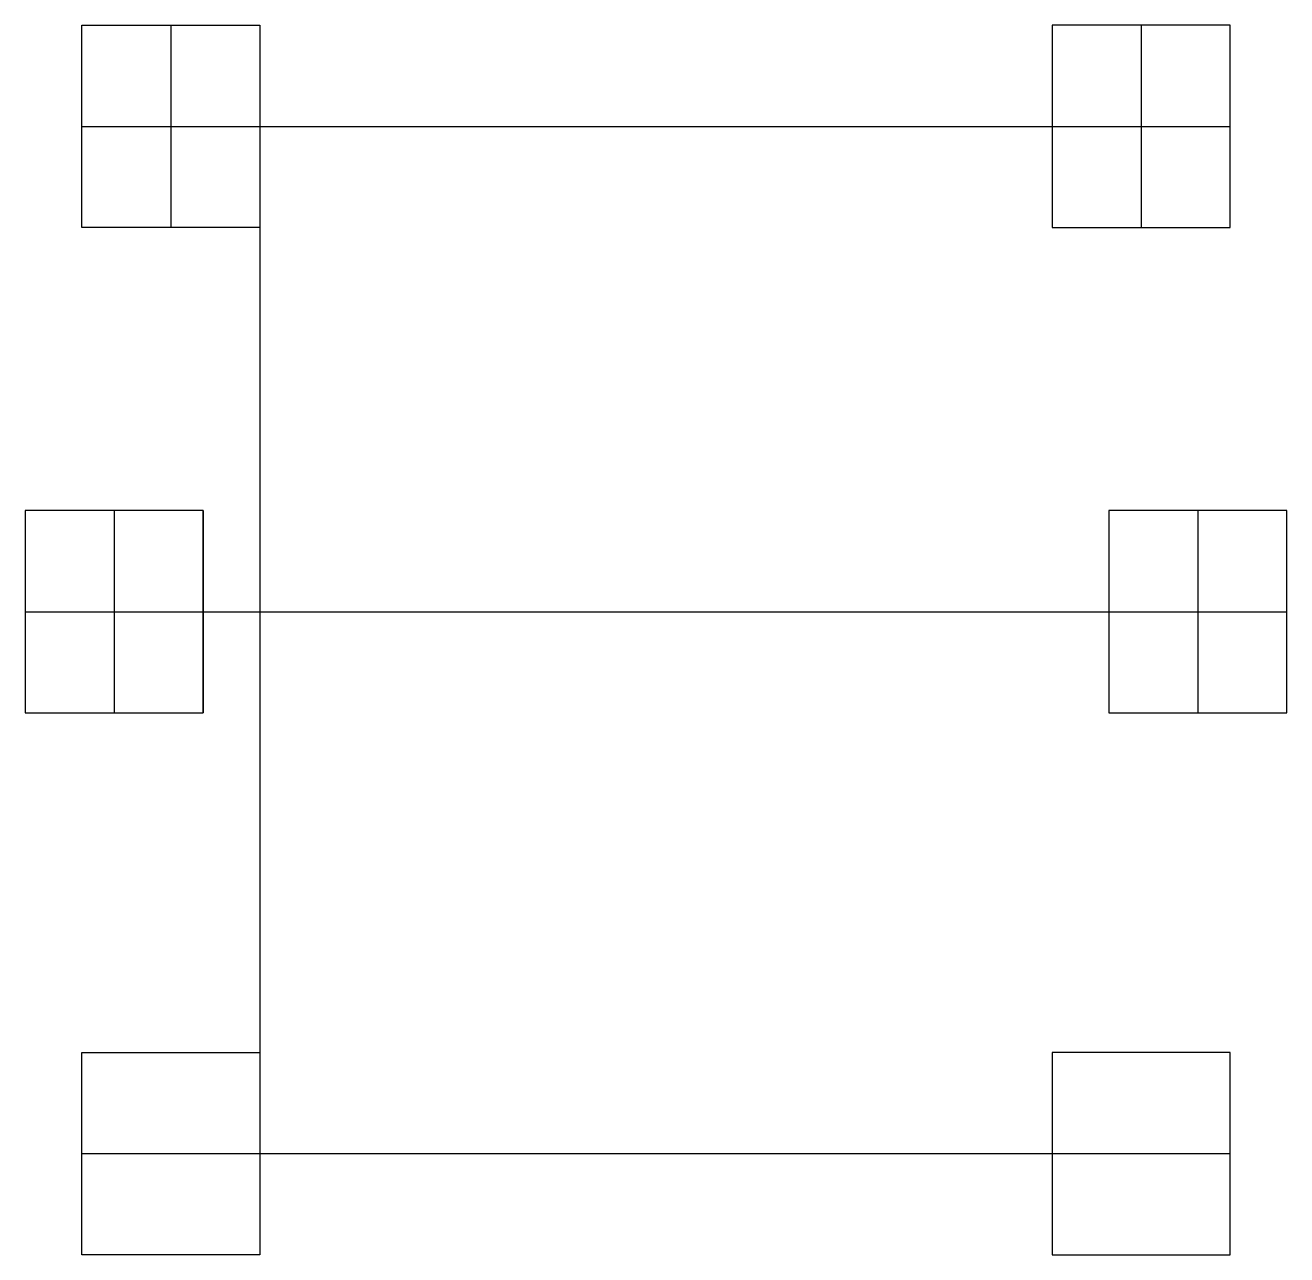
# Model space of a CAD drawing. Header units: millimetres. Extents: x -377 to 403, y -394 to 366.
import ezdxf

# ---------------------------------------------------------------- set-up
doc = ezdxf.new("R2010")
doc.units = ezdxf.units.MM
doc.layers.get('0').update_dxf_attribs({"linetype": 'CONTINUOUS'})

msp = doc.modelspace()

# ---------------------------------------------------------------- linework, layer by layer
for p, q in [((-341.58, 366.16), (-231.58, 366.16)), ((-341.58, 241.16), (-341.58, 366.16)), ((-286.58, 366.16), (-286.58, 241.16)), ((-231.58, 366.16), (-231.58, 241.16)), ((313.42, 366.16), (313.42, 241.16)), ((-341.58, 303.66), (368.42, 303.66)), ((-231.58, 241.16), (-341.58, 241.16)), ((-231.58, 241.16), (-231.58, -268.84)), ((-321.58, 66.16), (-321.58, -58.84)), ((-266.58, 66.16), (-266.58, -58.84)), ((348.42, 66.16), (348.42, -58.84)), ((-376.58, 3.66), (403.42, 3.66)), ((-341.58, -393.84), (-341.58, -268.84)), ((-341.58, -268.84), (-231.58, -268.84)), ((-231.58, -268.84), (-231.58, -393.84)), ((-341.58, -331.34), (368.42, -331.34)), ((-231.58, -393.84), (-341.58, -393.84))]:
    msp.add_line(p, q)
for points in [[(258.42, 366.16), (258.42, 241.16), (368.42, 241.16), (368.42, 366.16)], [(-266.58, 66.16), (-376.58, 66.16), (-376.58, -58.84), (-266.58, -58.84)], [(293.42, 66.16), (293.42, -58.84), (403.42, -58.84), (403.42, 66.16)], [(258.42, -268.84), (258.42, -393.84), (368.42, -393.84), (368.42, -268.84)]]:
    msp.add_lwpolyline(points, close=True)

doc.saveas('drawing.dxf')
